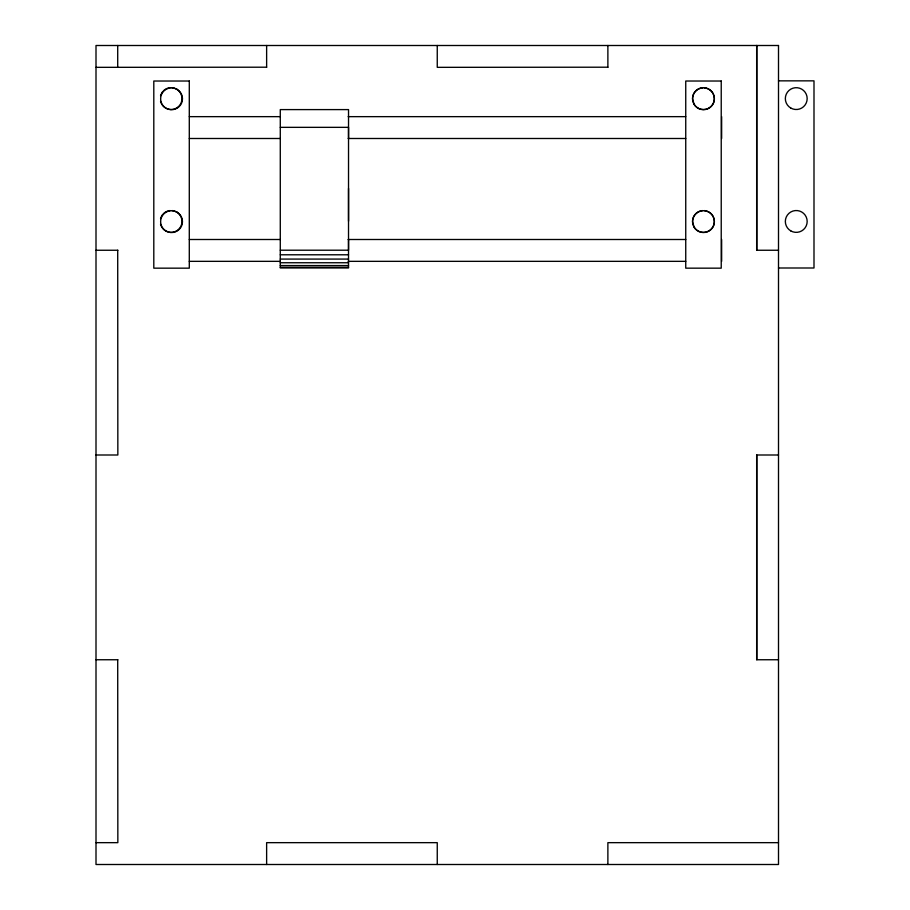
<?xml version="1.0" encoding="UTF-8"?>
<svg xmlns="http://www.w3.org/2000/svg" width="910" height="910" viewBox="0 0 910 910"><rect width="100%" height="100%" fill="white"/><g stroke="black" fill="none" stroke-linecap="round" stroke-linejoin="round"><path stroke-width="1.36" d="M96.005 67.34L266.63 67.203M607.88 67.203L437.255 67.34L437.255 45.5M778.505 80.853L813.995 80.853L813.995 267.995L778.505 267.995M189.291 116.651L280.075 116.651M348.155 116.651L685.742 116.651M280.28 127.343L348.53 127.343L348.519 250.204L280.28 250.204M189.291 138.491L280.075 138.491M348.155 138.491L685.742 138.491M189.291 239.501L280.075 239.501M348.155 239.501L685.742 239.501M96.005 250.25L117.845 250.25M778.505 250.25L756.665 250.25L756.665 45.5M280.28 254.789L348.519 254.789M280.28 259.077L348.519 259.077M189.291 261.341L280.075 261.341M348.155 261.341L685.742 261.341M280.28 262.751L348.519 262.751M280.28 265.561L348.519 265.561M280.28 267.335L348.519 267.335M96.005 455L117.845 455L117.709 250.25M778.505 455L756.665 455L756.665 659.75L778.505 659.75M96.005 659.75L117.845 659.75M96.005 842.66L117.845 842.66L117.709 659.75M778.505 842.66L607.88 842.66L607.88 864.5M756.802 45.5L756.802 250.25M756.802 455L756.802 659.75M721.641 116.651L721.641 138.491M721.641 239.501L721.641 261.341M607.88 45.5L607.88 67.34M437.255 864.5L437.255 842.66L266.63 842.66L266.63 864.5M348.53 138.263L348.53 109.598L280.28 109.598L280.28 267.938L348.519 267.938L348.519 239.285M348.53 188.438L348.53 221.198M266.63 45.5L266.63 67.34M117.709 45.5L117.709 67.34M704.374 87.724A10.92 10.92 0 0 1 712.723 104.331A10.92 10.92 0 0 1 694.137 104.331A10.92 10.92 0 0 1 702.486 87.724M704.374 210.574A10.92 10.92 0 0 1 712.723 227.181A10.92 10.92 0 0 1 694.137 227.181A10.92 10.92 0 0 1 702.486 210.574M172.024 210.574A10.92 10.92 0 0 1 180.294 227.318A10.92 10.92 0 0 1 161.627 226.908M161.184 226.067A10.92 10.92 0 0 1 160.535 224.269M160.535 218.627A10.92 10.92 0 0 1 161.184 216.83M161.627 215.988A10.92 10.92 0 0 1 162.719 214.43M163.356 213.725A10.92 10.92 0 0 1 170.136 210.574M172.024 87.724A10.92 10.92 0 0 1 180.294 104.468A10.92 10.92 0 0 1 161.627 104.058M161.184 103.217A10.92 10.92 0 0 1 160.535 101.419M160.535 95.778A10.92 10.92 0 0 1 161.184 93.98M161.627 93.138A10.92 10.92 0 0 1 162.719 91.58M163.356 90.875A10.92 10.92 0 0 1 170.136 87.724M778.505 45.5L96.005 45.5L96.005 864.5L778.505 864.5L778.505 45.5M189.291 81.024L153.801 81.024L153.801 268.166L189.291 268.166L189.291 81.024M721.232 81.024L685.742 81.024L685.742 268.166L721.232 268.166L721.232 81.024M177.006 89.316L174.367 88.225A10.92 10.92 0 0 0 166.086 108.233L168.714 109.325A10.92 10.92 0 0 0 177.006 89.316M177.006 212.167L174.367 211.075A10.92 10.92 0 0 0 166.086 231.083L168.714 232.175A10.92 10.92 0 0 0 177.006 212.167M713.975 95.778L712.939 93.309A10.92 10.92 0 0 0 692.567 98.769L694.034 104.229A10.92 10.92 0 0 0 714.407 98.769L713.975 95.778M713.975 218.627L712.939 216.159A10.92 10.92 0 0 0 692.567 221.619L694.034 227.079A10.92 10.92 0 0 0 714.407 221.619L713.975 218.627M790.79 108.051A10.92 10.92 0 0 0 807.17 98.599A10.92 10.92 0 0 0 790.79 89.146A10.92 10.92 0 0 0 790.79 108.051M790.79 230.901A10.92 10.92 0 0 0 807.17 221.448A10.92 10.92 0 0 0 790.79 211.996A10.92 10.92 0 0 0 790.79 230.901"/></g></svg>
